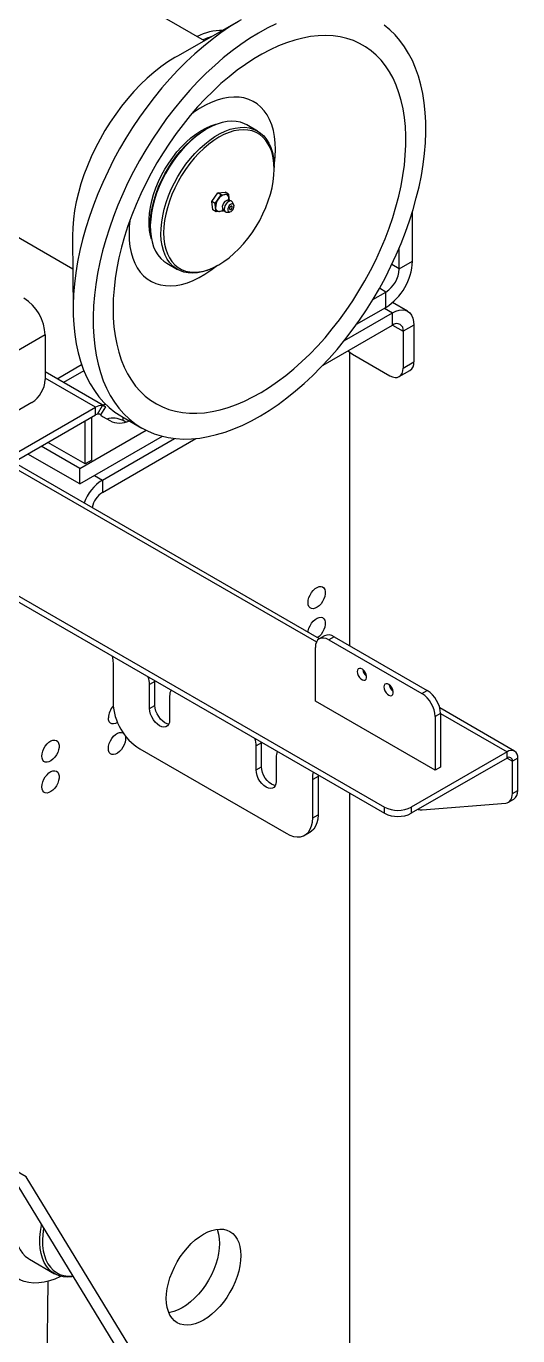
# Model space of a CAD drawing. Header units: millimetres. Extents: x 0 to 420, y 0 to 297.
# Drawn here: x 158.39 to 164.92, y 59.84 to 77.25 of the extents above; entities that cross this region are included whole.
import ezdxf

# ---------------------------------------------------------------- set-up
doc = ezdxf.new("R2010")
doc.units = ezdxf.units.MM

msp = doc.modelspace()

# ---------------------------------------------------------------- linework, layer by layer
at = {"color": 7, "linetype": 'Continuous', "lineweight": 25}
for p, q in [((160.7578, 77.05837), (159.52546, 77.76978)), ((161.24542, 77.33406), (160.39716, 76.85447)), ((161.46216, 75.85791), (161.32074, 75.93955)), ((160.78941, 75.88688), (160.77173, 75.87667)), ((161.68225, 75.35104), (161.68225, 75.37145)), ((160.85472, 74.91947), (160.93629, 75.0374)), ((160.93629, 75.0374), (161.0302, 75.04546)), ((160.98048, 75.01188), (160.93629, 75.0374)), ((161.07439, 75.01994), (161.0302, 75.04546)), ((160.89891, 74.89396), (160.85472, 74.91947)), ((160.86706, 74.8096), (160.85472, 74.91947)), ((160.89891, 74.89396), (160.9397, 74.95292)), ((160.90508, 74.83902), (160.89891, 74.89396)), ((160.9397, 74.95292), (160.98048, 75.01188)), ((160.98048, 75.01188), (161.02744, 75.01591)), ((161.02744, 75.01591), (161.07439, 75.01994)), ((161.11015, 74.92793), (161.07107, 74.9363)), ((161.07439, 75.01994), (161.08056, 74.96501)), ((161.08056, 74.96501), (161.0841, 74.93351)), ((161.14666, 74.87762), (161.1307, 74.91099)), ((157.7756, 74.73861), (159.00794, 74.0272)), ((160.91126, 74.78409), (160.86706, 74.8096)), ((160.91126, 74.78409), (160.90508, 74.83902)), ((160.95821, 74.78812), (160.91126, 74.78409)), ((161.00517, 74.79215), (160.95821, 74.78812)), ((161.00227, 74.81711), (161.02905, 74.78746)), ((161.01369, 74.80447), (161.00517, 74.79215)), ((161.054, 74.77813), (161.09088, 74.78099)), ((163.52073, 74.1258), (163.52073, 74.78981)), ((160.03823, 74.60607), (160.03823, 74.58566)), ((159.00416, 74.44146), (159.01305, 73.46706)), ((163.34395, 74.02375), (163.34395, 74.3033)), ((160.25832, 74.0992), (160.39975, 74.01756)), ((160.93107, 74.07023), (160.94875, 74.08044)), ((163.34395, 74.02375), (163.52073, 74.1258)), ((162.99295, 73.61699), (163.16718, 73.71757)), ((163.16718, 73.51343), (163.16718, 73.71757)), ((162.77708, 73.28824), (163.16718, 73.51343)), ((163.45555, 73.46178), (163.25543, 73.57731)), ((162.61489, 73.07212), (163.25557, 73.44198)), ((163.25557, 73.27867), (163.25557, 73.44198)), ((158.64169, 73.14648), (158.64169, 72.55449)), ((162.33204, 72.74553), (163.25557, 73.27867)), ((163.53841, 73.27864), (163.39699, 73.197)), ((163.39699, 73.197), (163.39699, 72.70708)), ((163.53841, 73.27864), (163.53841, 72.78872)), ((162.68988, 69.01314), (162.68988, 72.91527)), ((162.72524, 72.89074), (163.22021, 72.605)), ((163.39699, 72.70708), (163.53841, 72.78872)), ((159.43063, 72.20105), (158.64169, 72.65649)), ((159.15673, 72.67124), (158.88644, 72.5152)), ((163.3452, 72.59262), (163.48662, 72.67426)), ((158.46492, 72.2483), (155.91119, 70.77407)), ((155.33597, 69.89092), (159.31093, 72.18562)), ((155.33597, 69.78885), (159.31093, 72.08355)), ((159.31093, 72.08355), (159.31093, 72.18562)), ((159.33517, 72.09363), (159.4018, 72.20904)), ((159.38278, 72.08433), (159.44528, 72.19258)), ((159.4018, 72.20904), (159.43063, 72.20105)), ((159.17202, 71.43162), (159.17202, 72.00336)), ((159.26041, 71.48265), (159.26041, 72.05438)), ((159.41067, 72.05924), (159.49906, 72.00821)), ((159.66026, 72.06295), (159.92543, 71.90987)), ((159.71241, 71.98707), (159.67584, 72.00818)), ((159.10131, 71.37039), (159.98264, 71.87917)), ((159.10131, 71.16626), (160.19851, 71.79966)), ((159.40183, 71.21727), (160.36071, 71.77082)), ((159.40183, 71.05396), (160.64356, 71.77079)), ((159.10131, 71.16626), (158.41164, 71.5644)), ((159.10131, 71.37039), (158.58845, 71.66647)), ((159.17202, 71.43162), (158.67683, 71.71749)), ((162.2862, 69.10956), (158.22274, 71.45535)), ((159.26041, 71.48265), (159.17202, 71.43162)), ((159.10131, 71.16626), (159.10131, 71.37039)), ((159.40183, 71.21727), (159.40183, 71.05396)), ((156.64387, 70.54389), (163.1495, 66.78827)), ((156.7146, 70.58472), (163.1495, 66.86992)), ((162.35276, 69.14798), (162.28205, 69.10716)), ((162.47775, 69.13561), (162.40704, 69.09479)), ((162.47775, 69.13561), (163.71519, 68.42125)), ((162.23026, 68.27823), (162.23026, 68.9927)), ((162.40704, 69.09479), (163.64447, 68.38043)), ((159.54326, 68.76776), (159.54326, 68.25742)), ((160.1001, 68.54086), (160.02939, 68.50004)), ((160.02939, 68.18091), (160.02939, 68.50004)), ((160.09997, 68.54872), (160.1001, 68.54086)), ((160.1001, 68.22173), (160.1001, 68.54086)), ((163.64447, 68.38043), (163.71519, 68.42125)), ((160.29456, 68.34696), (160.29456, 68.02784)), ((163.82125, 67.35977), (162.23026, 68.27823)), ((160.02939, 68.18091), (160.1001, 68.22173)), ((163.89196, 68.11506), (163.82125, 68.07424)), ((163.82125, 68.07424), (163.82125, 67.35977)), ((164.87584, 67.61459), (163.88202, 68.18831)), ((163.89196, 68.11506), (163.89196, 67.40059)), ((161.51432, 67.72445), (161.4436, 67.68363)), ((161.51419, 67.73232), (161.51432, 67.72445)), ((161.51432, 67.40533), (161.51432, 67.72445)), ((159.89681, 67.64505), (161.84135, 66.52249)), ((161.4436, 67.36451), (161.4436, 67.68363)), ((164.77585, 67.60469), (163.50305, 66.86992)), ((164.77585, 67.52304), (164.77585, 67.60469)), ((161.4436, 67.36451), (161.51432, 67.40533)), ((161.70877, 67.53055), (161.70877, 67.21143)), ((164.77585, 67.52304), (163.50305, 66.78827)), ((163.89196, 67.40059), (163.82125, 67.35977)), ((164.91727, 67.52302), (164.84656, 67.4822)), ((164.84656, 67.0495), (164.84656, 67.4822)), ((164.91727, 67.09032), (164.91727, 67.52302)), ((162.26562, 67.27781), (162.19491, 67.23699)), ((162.19491, 66.72665), (162.19491, 67.23699)), ((162.26607, 67.29826), (162.26562, 67.27781)), ((162.26562, 67.27781), (162.26562, 66.76747)), ((162.68988, 59.60151), (162.68988, 67.0536)), ((164.84656, 67.0495), (164.91727, 67.09032)), ((163.1495, 66.78827), (163.1495, 66.86992)), ((163.50305, 66.86992), (163.50305, 66.78827)), ((163.64988, 66.83222), (164.75749, 66.92368)), ((164.79477, 66.93504), (164.86548, 66.97586)), ((162.19491, 66.72665), (162.26562, 66.76747)), ((162.09133, 66.49773), (162.16204, 66.53855)), ((158.39009, 61.95702), (158.10724, 62.1203)), ((158.10724, 62.1203), (159.98863, 59.02841)), ((160.27147, 58.86513), (158.39009, 61.95702)), ((158.4319, 60.86095), (158.76777, 60.66705)), ((158.67498, 60.56491), (158.64896, 58.19997))]:
    msp.add_line(p, q, dxfattribs=at)
at = {"color": 8, "linetype": 'Continuous', "lineweight": 25}
for p, q in [((163.34395, 74.02375), (163.244, 74.08145)), ((163.16718, 73.71757), (163.08077, 73.76745)), ((163.14949, 73.50322), (163.25557, 73.44198)), ((158.64169, 73.14648), (155.24411, 71.1851)), ((163.25554, 73.27866), (163.39699, 73.197)), ((158.801, 72.56453), (159.1263, 72.75232)), ((159.31093, 72.18562), (158.64169, 72.57196)), ((159.67584, 72.00818), (159.67584, 72.05396)), ((158.16416, 71.42153), (162.24497, 69.06573)), ((159.29575, 71.27851), (159.40183, 71.21727)), ((163.89196, 68.11495), (164.77585, 67.60469)), ((164.77583, 67.52303), (164.84656, 67.4822))]:
    msp.add_line(p, q, dxfattribs=at)
at = {"color": 7, "linetype": 'Continuous', "lineweight": 25, "flags": 128}
for points in [[(161.2093, 77.3133), (161.09171, 77.24098), (160.9745, 77.16166), (160.85799, 77.07555), (160.74251, 76.98291), (160.6284, 76.884), (160.51597, 76.77909), (160.40554, 76.66848), (160.29743, 76.55249), (160.19194, 76.43145), (160.08937, 76.30569), (159.99002, 76.17558), (159.89415, 76.04149), (159.80206, 75.90378), (159.71399, 75.76286), (159.6302, 75.61913), (159.55092, 75.47299), (159.47638, 75.32485), (159.40679, 75.17514), (159.34235, 75.02427), (159.28324, 74.87269), (159.22962, 74.72081), (159.18165, 74.56907), (159.13947, 74.4179), (159.1032, 74.26772), (159.07293, 74.11897), (159.04876, 73.97206), (159.03074, 73.8274), (159.01895, 73.68542), (159.01339, 73.54651), (159.0141, 73.41107), (159.02107, 73.27948), (159.03428, 73.15211), (159.0537, 73.02933), (159.07926, 72.91147), (159.1109, 72.79889), (159.14852, 72.69189), (159.19203, 72.59078), (159.24128, 72.49584), (159.29616, 72.40735), (159.3565, 72.32555), (159.42212, 72.25068), (159.49285, 72.18295), (159.56848, 72.12255), (159.64881, 72.06966), (159.66026, 72.06295)], [(161.70941, 77.28303), (161.59208, 77.22532), (161.47446, 77.16022), (161.35688, 77.0879), (161.23966, 77.00858), (161.12315, 76.92248), (161.00768, 76.82984), (160.89356, 76.73092), (160.78113, 76.62601), (160.6707, 76.51541), (160.56259, 76.39942), (160.4571, 76.27837), (160.35454, 76.15262), (160.25518, 76.02251), (160.15932, 75.88841), (160.06722, 75.75071), (159.97916, 75.60979), (159.89536, 75.46605), (159.81608, 75.31991), (159.74155, 75.17177), (159.67196, 75.02206), (159.60751, 74.8712), (159.5484, 74.71961), (159.49479, 74.56773), (159.44682, 74.41599), (159.40464, 74.26482), (159.36836, 74.11464), (159.3381, 73.96589), (159.31392, 73.81898), (159.29591, 73.67433), (159.28411, 73.53235), (159.27856, 73.39344), (159.27927, 73.258), (159.28624, 73.1264), (159.29945, 72.99903), (159.31886, 72.87625), (159.34443, 72.7584), (159.37606, 72.64581), (159.41369, 72.53881), (159.45719, 72.4377), (159.50645, 72.34276), (159.56132, 72.25427), (159.62166, 72.17248), (159.68729, 72.09761), (159.75802, 72.02988), (159.83365, 71.96948), (159.91397, 71.91658), (159.99875, 71.87134), (160.08776, 71.83388), (160.18073, 71.8043), (160.27741, 71.7827), (160.37752, 71.76912), (160.48077, 71.76362), (160.58688, 71.76621), (160.69555, 71.77687), (160.80645, 71.79558), (160.9193, 71.82229), (161.03375, 71.85692), (161.14949, 71.89936), (161.26619, 71.94952), (161.38351, 72.00722), (161.50114, 72.07233), (161.61872, 72.14465), (161.73593, 72.22397), (161.85244, 72.31007), (161.96792, 72.40271), (162.08203, 72.50163), (162.19447, 72.60654), (162.30489, 72.71714), (162.41301, 72.83313), (162.51849, 72.95418), (162.62106, 73.07993), (162.72042, 73.21004), (162.81628, 73.34414), (162.90837, 73.48184), (162.99644, 73.62276), (163.08023, 73.76649), (163.15951, 73.91264), (163.23405, 74.06078), (163.30364, 74.21049), (163.36808, 74.36135), (163.4272, 74.51294), (163.48081, 74.66481), (163.52878, 74.81655), (163.57096, 74.96773), (163.60723, 75.1179), (163.6375, 75.26666), (163.66168, 75.41357), (163.67969, 75.55822), (163.69149, 75.7002), (163.69704, 75.83911), (163.69633, 75.97455), (163.68936, 76.10614), (163.67615, 76.23351), (163.65673, 76.3563), (163.63117, 76.47415), (163.59953, 76.58674), (163.56191, 76.69374), (163.51841, 76.79485), (163.46915, 76.88979), (163.41427, 76.97828), (163.35394, 77.06007), (163.28831, 77.13494), (163.21758, 77.20267), (163.14195, 77.26307)], [(162.46485, 77.12177), (162.36817, 77.12667), (162.26866, 77.12354), (162.16666, 77.11238), (162.06248, 77.09322), (161.95646, 77.06612), (161.84894, 77.03118), (161.74027, 76.9885), (161.63078, 76.93822), (161.52084, 76.88051), (161.41079, 76.81554), (161.30098, 76.74353), (161.19178, 76.6647), (161.08352, 76.57931), (160.97656, 76.48764), (160.87124, 76.38996), (160.76789, 76.28661), (160.66685, 76.17791), (160.56843, 76.0642), (160.47297, 75.94586), (160.38075, 75.82325), (160.29208, 75.69678), (160.20724, 75.56685), (160.1265, 75.43388), (160.05012, 75.29828), (159.97835, 75.1605), (159.91141, 75.02098), (159.84952, 74.88016), (159.79288, 74.73849), (159.74167, 74.59644), (159.69606, 74.45445), (159.65618, 74.31297), (159.62217, 74.17247), (159.59413, 74.03339), (159.57217, 73.89617), (159.55633, 73.76127), (159.54669, 73.6291), (159.54326, 73.50009), (159.54607, 73.37466), (159.55509, 73.25321), (159.5703, 73.13612), (159.59166, 73.02378), (159.61909, 72.91653), (159.6525, 72.81473), (159.6918, 72.7187), (159.73684, 72.62875), (159.7875, 72.54517), (159.8436, 72.46822), (159.90497, 72.39815), (159.97141, 72.33519), (160.04271, 72.27953), (160.11864, 72.23136), (160.19895, 72.19083), (160.28339, 72.15807), (160.37169, 72.13318), (160.46356, 72.11625), (160.55872, 72.10732), (160.65685, 72.10644), (160.75764, 72.11359), (160.86078, 72.12876), (160.96592, 72.15189), (161.07273, 72.18292), (161.18087, 72.22175), (161.29, 72.26825), (161.39975, 72.32226), (161.5098, 72.38363), (161.61977, 72.45215), (161.72931, 72.5276), (161.83809, 72.60974), (161.94574, 72.69831), (162.05192, 72.79302), (162.1563, 72.89357), (162.25854, 72.99964), (162.35831, 73.11089), (162.45529, 73.22696), (162.54917, 73.34749), (162.63965, 73.47207), (162.72644, 73.60032), (162.80926, 73.73183), (162.88785, 73.86617), (162.96195, 74.00291), (163.03134, 74.14162), (163.09577, 74.28185), (163.15506, 74.42314), (163.20901, 74.56506), (163.25744, 74.70714), (163.30021, 74.84893), (163.33716, 74.98998), (163.3682, 75.12983), (163.39321, 75.26803), (163.41212, 75.40414), (163.42486, 75.53773), (163.4314, 75.66837), (163.43171, 75.79564), (163.4258, 75.91913), (163.41368, 76.03845), (163.39538, 76.15321), (163.37098, 76.26305), (163.34055, 76.36762), (163.30418, 76.46657), (163.26199, 76.5596), (163.21412, 76.6464), (163.16072, 76.7267), (163.10196, 76.80024), (163.03803, 76.86678), (162.96913, 76.92611), (162.89549, 76.97805), (162.81734, 77.02242), (162.73493, 77.05908), (162.64852, 77.08791), (162.5584, 77.10883), (162.46485, 77.12177)], [(160.39716, 76.85447), (160.36357, 76.83501), (160.27054, 76.77616), (160.17802, 76.71036), (160.08643, 76.63792), (159.9962, 76.55917), (159.90773, 76.47446), (159.82143, 76.38419), (159.7377, 76.28876), (159.6569, 76.1886), (159.57942, 76.08418), (159.50561, 75.97598), (159.4358, 75.86448), (159.37031, 75.7502), (159.30944, 75.63365), (159.25347, 75.51537), (159.20265, 75.3959), (159.15722, 75.27578), (159.11738, 75.15557), (159.08332, 75.0358), (159.05518, 74.91703), (159.03311, 74.79979), (159.01719, 74.68463), (159.0075, 74.57207), (159.00409, 74.46262), (159.00416, 74.44146)], [(161.21618, 76.30784), (161.14696, 76.31012), (161.07501, 76.30426), (161.00081, 76.29031), (160.92484, 76.26834), (160.84759, 76.2385), (160.76957, 76.20099), (160.69127, 76.15604), (160.61321, 76.10396), (160.58366, 76.08233)], [(161.68205, 75.39169), (161.68689, 75.4256), (161.69655, 75.5209), (161.69993, 75.61318), (161.697, 75.70185), (161.68778, 75.78631), (161.67234, 75.86604), (161.65076, 75.9405), (161.62321, 76.00923), (161.58984, 76.07176), (161.55089, 76.1277), (161.50659, 76.17669), (161.45724, 76.2184), (161.40316, 76.25257), (161.3447, 76.27897), (161.28224, 76.29743), (161.21618, 76.30784)], [(160.05395, 74.41819), (160.0402, 74.4671), (160.02772, 74.53508), (160.02139, 74.60762), (160.02127, 74.6841), (160.02736, 74.76384), (160.0396, 74.84613), (160.05789, 74.93027), (160.08206, 75.0155), (160.11191, 75.10108), (160.14717, 75.18625), (160.18753, 75.27027), (160.23264, 75.3524), (160.2821, 75.43192), (160.33547, 75.50812), (160.39229, 75.58035), (160.45206, 75.64796), (160.51425, 75.71036), (160.57831, 75.767), (160.64369, 75.81738), (160.7098, 75.86107), (160.77607, 75.89767), (160.84192, 75.92687), (160.90676, 75.9484), (160.94229, 75.95701)], [(160.93095, 74.07016), (160.86263, 74.03431), (160.79488, 74.00596), (160.72825, 73.98532), (160.66331, 73.97257), (160.60058, 73.96782), (160.54059, 73.97111), (160.48383, 73.98241), (160.43078, 74.00162), (160.38187, 74.02859), (160.33752, 74.0631), (160.29808, 74.10485), (160.26388, 74.1535), (160.23522, 74.20866), (160.21231, 74.26985), (160.19537, 74.33658), (160.18451, 74.40829), (160.17985, 74.48438), (160.1814, 74.56423), (160.18917, 74.64718), (160.20308, 74.73254), (160.22303, 74.81959), (160.24884, 74.90763), (160.28031, 74.99591), (160.31716, 75.08371), (160.3591, 75.17031), (160.40578, 75.25497), (160.45682, 75.33701), (160.51178, 75.41574), (160.57021, 75.4905), (160.63163, 75.56069), (160.69554, 75.62572), (160.76139, 75.68504), (160.82865, 75.73817), (160.89676, 75.78467), (160.96515, 75.82415), (161.03325, 75.85629), (161.10051, 75.88081), (161.16637, 75.89752), (161.23027, 75.90628), (161.29169, 75.90701), (161.35013, 75.89971), (161.40509, 75.88444), (161.45612, 75.86132), (161.5028, 75.83055), (161.54474, 75.79238), (161.5816, 75.74713), (161.61306, 75.69518), (161.63887, 75.63694), (161.65882, 75.57292), (161.67273, 75.50363), (161.6805, 75.42965), (161.68225, 75.37145)], [(161.32074, 75.93955), (161.2897, 75.95549), (161.23665, 75.9747), (161.17989, 75.986), (161.1199, 75.98929), (161.05718, 75.98454), (160.99223, 75.97179), (160.9256, 75.95116), (160.85785, 75.9228), (160.78953, 75.88695)], [(160.03823, 74.60607), (160.04136, 74.68604), (160.05072, 74.76895), (160.06624, 74.85407), (160.08777, 74.9407), (160.11514, 75.02808), (160.14811, 75.11548), (160.18641, 75.20214), (160.2297, 75.28733), (160.27761, 75.37032), (160.32975, 75.45041), (160.38565, 75.5269), (160.44485, 75.59915), (160.50684, 75.66654), (160.57109, 75.7285), (160.63705, 75.7845), (160.70416, 75.83405), (160.77185, 75.87674)], [(160.78953, 75.88695), (160.72121, 75.84392), (160.65346, 75.79405), (160.58683, 75.73776), (160.52189, 75.67552), (160.45916, 75.60785), (160.39917, 75.5353), (160.34241, 75.45847), (160.28936, 75.378), (160.24045, 75.29457), (160.1961, 75.20885), (160.15666, 75.12156), (160.12246, 75.03343), (160.09379, 74.94517), (160.07089, 74.85754), (160.05394, 74.77124), (160.04309, 74.687), (160.03842, 74.60552), (160.03998, 74.52746), (160.04775, 74.45349), (160.06166, 74.3842), (160.08161, 74.32017), (160.10742, 74.26194), (160.13889, 74.20998), (160.17574, 74.16473), (160.21768, 74.12656), (160.25832, 74.0992)], [(160.94863, 74.08037), (161.01632, 74.12306), (161.08343, 74.17261), (161.1494, 74.22861), (161.21365, 74.29057), (161.27563, 74.35796), (161.33483, 74.43021), (161.39074, 74.5067), (161.44287, 74.58679), (161.49078, 74.66978), (161.53407, 74.75497), (161.57237, 74.84163), (161.60534, 74.92903), (161.63271, 75.01641), (161.65425, 75.10304), (161.66976, 75.18816), (161.67912, 75.27107), (161.68225, 75.35104), (161.67912, 75.4274), (161.66976, 75.4995), (161.65425, 75.56671), (161.63271, 75.62847), (161.60534, 75.68425), (161.57237, 75.73358), (161.53407, 75.77603), (161.49078, 75.81124), (161.44287, 75.83891), (161.39074, 75.8588), (161.33483, 75.87075), (161.27563, 75.87465), (161.21365, 75.87047), (161.1494, 75.85825), (161.08343, 75.83809), (161.01632, 75.81015), (160.94863, 75.77469), (160.88094, 75.732), (160.81383, 75.68245), (160.74786, 75.62645), (160.68361, 75.56449), (160.62163, 75.4971), (160.56243, 75.42485), (160.50652, 75.34836), (160.45439, 75.26827), (160.40648, 75.18528), (160.36319, 75.10009), (160.32489, 75.01343), (160.29192, 74.92603), (160.26455, 74.83865), (160.24301, 74.75202), (160.2275, 74.66689), (160.21814, 74.58399), (160.21501, 74.50402), (160.21814, 74.42766), (160.2275, 74.35556), (160.24301, 74.28835), (160.26455, 74.22659), (160.29192, 74.17081), (160.32489, 74.12148), (160.36319, 74.07903), (160.40648, 74.04382), (160.45439, 74.01615), (160.50652, 73.99626), (160.56243, 73.98431), (160.62163, 73.98041), (160.68361, 73.98459), (160.74786, 73.99681), (160.81383, 74.01697), (160.88094, 74.04491), (160.94863, 74.08037)], [(161.1307, 74.91099), (161.12736, 74.91663), (161.11499, 74.92645), (161.09852, 74.92834), (161.07974, 74.92211), (161.06068, 74.90843), (161.0434, 74.88877), (161.02978, 74.86527), (161.0213, 74.84048), (161.01887, 74.81708), (161.02276, 74.79761), (161.03255, 74.78417), (161.04717, 74.77823), (161.054, 74.77813)], [(161.11286, 74.79001), (161.12859, 74.80506), (161.14114, 74.82477), (161.1486, 74.84614), (161.14984, 74.86592), (161.14467, 74.8811), (161.13388, 74.88936), (161.11911, 74.88945), (161.1026, 74.88135), (161.08687, 74.86631), (161.07432, 74.8466), (161.06686, 74.82523), (161.06561, 74.80545), (161.07078, 74.79027), (161.08158, 74.78201), (161.09635, 74.78192), (161.11286, 74.79001)], [(161.10987, 74.81665), (161.11642, 74.82292), (161.12165, 74.83114), (161.12476, 74.84004), (161.12528, 74.84828), (161.12312, 74.85461), (161.11863, 74.85805), (161.11247, 74.85809), (161.10559, 74.85471), (161.09904, 74.84844), (161.09381, 74.84023), (161.0907, 74.83133), (161.09018, 74.82309), (161.09233, 74.81676), (161.09683, 74.81332), (161.10299, 74.81328), (161.10987, 74.81665)], [(159.76609, 74.66609), (159.75877, 74.58928), (159.75539, 74.497), (159.75832, 74.40834), (159.76754, 74.32387), (159.78298, 74.24415), (159.80455, 74.16968), (159.83211, 74.10096), (159.86548, 74.03843), (159.90443, 73.98248), (159.94873, 73.9335), (159.99808, 73.89179), (160.05215, 73.85762), (160.11061, 73.83122), (160.17308, 73.81275), (160.23913, 73.80235), (160.30836, 73.80007), (160.38031, 73.80592), (160.45451, 73.81988), (160.53048, 73.84185), (160.60772, 73.87169), (160.68575, 73.9092), (160.76405, 73.95414), (160.84211, 74.00623), (160.91344, 74.06029)], [(163.25557, 73.44198), (163.29981, 73.4635), (163.34297, 73.47645), (163.38397, 73.48051), (163.42182, 73.47558), (163.45557, 73.46177), (163.48439, 73.43944), (163.50758, 73.40913), (163.52457, 73.37158), (163.53493, 73.32773), (163.53841, 73.27864)], [(162.66499, 72.93774), (162.69075, 72.91457), (162.72524, 72.89074)], [(163.22021, 72.605), (163.2547, 72.58901), (163.28786, 72.58148), (163.31842, 72.5827), (163.34521, 72.59262), (163.36719, 72.61087), (163.38353, 72.63673), (163.39359, 72.66922), (163.39699, 72.70708)], [(159.37008, 72.09166), (159.37494, 72.08885), (159.3806, 72.08559), (159.38276, 72.08434), (159.38137, 72.08515), (159.37647, 72.08798), (159.36813, 72.0928)], [(159.3737, 72.08957), (159.38449, 72.07819), (159.41067, 72.05924)], [(159.44461, 72.22783), (159.4435, 72.22743), (159.41089, 72.21244)], [(159.43063, 72.20105), (159.43897, 72.19623), (159.44387, 72.1934), (159.44528, 72.19258)], [(162.13303, 69.58887), (162.13613, 69.62126), (162.14526, 69.65548), (162.15992, 69.68968), (162.17932, 69.72203), (162.20243, 69.75077), (162.22799, 69.77436), (162.25462, 69.79153), (162.28089, 69.80134), (162.30539, 69.80328), (162.32679, 69.79724), (162.34394, 69.78354), (162.35591, 69.76292), (162.36207, 69.7365), (162.36207, 69.70569), (162.35591, 69.67216), (162.34394, 69.63771), (162.32679, 69.60421), (162.30539, 69.57346), (162.28089, 69.54712), (162.25462, 69.5266), (162.22799, 69.51302), (162.20243, 69.5071), (162.17932, 69.50916), (162.15992, 69.5191), (162.14526, 69.53638), (162.13613, 69.56006), (162.13303, 69.58887)], [(162.13391, 69.19747), (162.13613, 69.21299), (162.14526, 69.24721), (162.15992, 69.28141), (162.17932, 69.31376), (162.20243, 69.3425), (162.22799, 69.36609), (162.25462, 69.38326), (162.28089, 69.39307), (162.30539, 69.39501), (162.32679, 69.38897), (162.34394, 69.37527), (162.35591, 69.35465), (162.36207, 69.32822), (162.36207, 69.29742), (162.35591, 69.26389), (162.34394, 69.22944), (162.32679, 69.19594), (162.30539, 69.16519), (162.28089, 69.13885), (162.26213, 69.12346)], [(162.40704, 69.09479), (162.37255, 69.11077), (162.33939, 69.1183), (162.30883, 69.11708), (162.28204, 69.10716), (162.26005, 69.08891), (162.24372, 69.06305), (162.23366, 69.03056), (162.23026, 68.9927)], [(159.53196, 68.87663), (159.53966, 68.82794), (159.54326, 68.76776)], [(162.78711, 68.67124), (162.79046, 68.64611), (162.80015, 68.61983), (162.81514, 68.59524), (162.83379, 68.57503), (162.85409, 68.56137), (162.87383, 68.55575), (162.89088, 68.55877), (162.90339, 68.5701), (162.91001, 68.58853), (162.91001, 68.61205), (162.90339, 68.63811), (162.89088, 68.6639), (162.87383, 68.6866), (162.85409, 68.70378), (162.83379, 68.71355), (162.81514, 68.71487), (162.80015, 68.70759), (162.79046, 68.6925), (162.78711, 68.67124)], [(163.14066, 68.46714), (163.14401, 68.442), (163.15371, 68.41572), (163.16869, 68.39114), (163.18734, 68.37093), (163.20764, 68.35727), (163.22739, 68.35164), (163.24444, 68.35466), (163.25695, 68.366), (163.26356, 68.38443), (163.26356, 68.40795), (163.25695, 68.43401), (163.24444, 68.45979), (163.22739, 68.4825), (163.20764, 68.49967), (163.18734, 68.50945), (163.16869, 68.51077), (163.15371, 68.50349), (163.14401, 68.4884), (163.14066, 68.46714)], [(160.29456, 68.02784), (160.29123, 67.99569), (160.28143, 67.96899), (160.26563, 67.94908), (160.24464, 67.93696), (160.2195, 67.93323), (160.19148, 67.93808), (160.16197, 67.95127), (160.13247, 67.97214), (160.10445, 67.99965), (160.07931, 68.0324), (160.05832, 68.06876), (160.04252, 68.10691), (160.03272, 68.14493), (160.02939, 68.18091)], [(160.28415, 67.97439), (160.26219, 67.9789), (160.23268, 67.9921), (160.20318, 68.01297), (160.17516, 68.04047), (160.15002, 68.07322), (160.12903, 68.10958), (160.11323, 68.14773), (160.10343, 68.18575), (160.1001, 68.22173)], [(159.60299, 67.99585), (159.60297, 67.99583), (159.57634, 67.98225), (159.55078, 67.97633), (159.52767, 67.9784), (159.50827, 67.98834), (159.49361, 68.00561), (159.48448, 68.0293), (159.48138, 68.05811)], [(158.5975, 67.54785), (158.6006, 67.58024), (158.60972, 67.61446), (158.62438, 67.64866), (158.64379, 67.68101), (158.66689, 67.70975), (158.69245, 67.73334), (158.71909, 67.75051), (158.74536, 67.76032), (158.76986, 67.76226), (158.79126, 67.75622), (158.80841, 67.74252), (158.82038, 67.7219), (158.82653, 67.69548), (158.82653, 67.66467), (158.82038, 67.63114), (158.80841, 67.59669), (158.79126, 67.56319), (158.76986, 67.53244), (158.74536, 67.5061), (158.71909, 67.48558), (158.69245, 67.472), (158.66689, 67.46608), (158.64379, 67.46814), (158.62438, 67.47808), (158.60972, 67.49536), (158.6006, 67.51904), (158.5975, 67.54785)], [(159.48138, 67.64984), (159.48448, 67.68223), (159.49361, 67.71644), (159.50827, 67.75065), (159.52767, 67.78299), (159.55078, 67.81173), (159.57634, 67.83532), (159.60297, 67.85249), (159.62924, 67.86231), (159.65374, 67.86425), (159.67514, 67.85821), (159.68073, 67.8549)], [(159.70553, 67.82038), (159.71042, 67.79746), (159.71042, 67.76665), (159.70426, 67.73312), (159.69229, 67.69868), (159.67514, 67.66518), (159.65374, 67.63443), (159.62924, 67.60808), (159.60297, 67.58756), (159.57634, 67.57398), (159.55078, 67.56806), (159.52767, 67.57013), (159.50827, 67.58007), (159.49361, 67.59734), (159.48448, 67.62103), (159.48138, 67.64984), (159.48138, 67.64984)], [(161.69836, 67.15798), (161.6764, 67.16249), (161.6469, 67.17569), (161.6174, 67.19656), (161.58937, 67.22406), (161.56423, 67.25681), (161.54324, 67.29317), (161.52745, 67.33132), (161.51764, 67.36934), (161.51432, 67.40533)], [(158.5975, 67.13958), (158.6006, 67.17197), (158.60972, 67.20619), (158.62438, 67.24039), (158.64379, 67.27274), (158.66689, 67.30148), (158.69245, 67.32507), (158.71909, 67.34224), (158.74536, 67.35205), (158.76986, 67.35399), (158.79126, 67.34795), (158.80841, 67.33425), (158.82038, 67.31363), (158.82653, 67.2872), (158.82653, 67.2564), (158.82038, 67.22287), (158.80841, 67.18842), (158.79126, 67.15492), (158.76986, 67.12417), (158.74536, 67.09783), (158.71909, 67.07731), (158.69245, 67.06373), (158.66689, 67.05781), (158.64379, 67.05987), (158.62438, 67.06981), (158.60972, 67.08709), (158.6006, 67.11077), (158.5975, 67.13958)], [(161.70877, 67.21143), (161.70545, 67.17928), (161.69564, 67.15258), (161.67984, 67.13267), (161.65885, 67.12055), (161.63371, 67.11682), (161.60569, 67.12167), (161.57619, 67.13487), (161.54668, 67.15574), (161.51866, 67.18324), (161.49352, 67.21599), (161.47253, 67.25235), (161.45673, 67.2905), (161.44693, 67.32852), (161.4436, 67.36451)], [(162.19491, 67.23699), (162.1985, 67.29302), (162.2062, 67.33283)], [(164.75749, 66.92368), (164.77685, 66.92731), (164.79436, 66.93481), (164.80973, 66.94604), (164.82268, 66.96083), (164.83299, 66.9789), (164.84048, 66.99996), (164.84503, 67.02363), (164.84656, 67.0495)], [(161.84135, 66.52249), (161.89167, 66.49759), (161.94096, 66.48152), (161.98822, 66.47459), (162.0325, 66.47695), (162.07288, 66.48855), (162.10855, 66.50915), (162.13878, 66.53833), (162.16296, 66.5755), (162.18058, 66.6199), (162.19131, 66.67063), (162.19491, 66.72665)], [(162.26562, 66.76747), (162.26202, 66.71145), (162.25129, 66.66072), (162.23367, 66.61632), (162.20949, 66.57915), (162.17926, 66.54997), (162.16204, 66.53855)], [(158.8519, 60.63327), (158.84568, 60.63015), (158.77145, 60.5969), (158.69818, 60.5714), (158.6264, 60.55386), (158.55662, 60.54438), (158.48935, 60.54304), (158.42506, 60.54985), (158.36421, 60.56476), (158.30723, 60.58766), (158.25454, 60.61838), (158.20651, 60.65672), (158.16348, 60.70239), (158.12576, 60.75507), (158.09362, 60.81439), (158.06728, 60.87991), (158.04695, 60.95117), (158.03276, 61.02767), (158.02481, 61.10885), (158.02316, 61.19414), (158.02782, 61.28293)], [(159.01496, 60.62855), (158.99626, 60.6259), (158.93709, 60.62259), (158.88079, 60.62737), (158.82786, 60.6402), (158.77881, 60.66097), (158.73408, 60.68948), (158.69411, 60.72546), (158.65926, 60.76857), (158.62986, 60.81842), (158.60617, 60.87454), (158.58844, 60.9364), (158.57681, 61.00343), (158.5714, 61.075), (158.57225, 61.15044), (158.57937, 61.22906), (158.59268, 61.3101), (158.59458, 61.31941)], [(158.24598, 61.16321), (158.26068, 61.09868), (158.28141, 61.03963), (158.30798, 60.98658), (158.34015, 60.94004), (158.3776, 60.90045), (158.42, 60.86817), (158.4319, 60.86095)], [(158.62187, 61.27457), (158.62106, 61.26986), (158.61061, 61.19069), (158.60642, 61.11431), (158.60853, 61.04145), (158.61692, 60.9728), (158.6315, 60.90904), (158.65215, 60.85077), (158.67864, 60.79855), (158.71075, 60.7529), (158.74814, 60.71424), (158.79047, 60.68296), (158.83732, 60.65935), (158.88825, 60.64363), (158.94277, 60.63597), (159.00034, 60.63643), (159.00967, 60.63725)], [(160.25036, 60.33662), (160.25347, 60.40242), (160.26277, 60.47097), (160.27814, 60.54144), (160.29938, 60.61292), (160.32623, 60.68452), (160.35835, 60.75534), (160.39534, 60.82448), (160.43673, 60.89109), (160.48199, 60.95431), (160.53058, 61.01336), (160.58186, 61.06749), (160.63519, 61.11603), (160.68992, 61.15836), (160.74534, 61.19394), (160.80076, 61.22234), (160.85548, 61.2432), (160.90882, 61.25624), (160.9601, 61.26132), (161.00868, 61.25836), (161.05395, 61.2474), (161.09534, 61.22858), (161.13232, 61.20214), (161.16444, 61.16841), (161.19129, 61.12781), (161.21254, 61.08085), (161.2279, 61.02813), (161.2372, 60.97031), (161.24031, 60.90811), (161.2372, 60.84231), (161.2279, 60.77376), (161.21254, 60.70329), (161.19129, 60.63181), (161.16444, 60.56021), (161.13232, 60.48939), (161.09534, 60.42025), (161.05395, 60.35364), (161.00868, 60.29042), (160.9601, 60.23137), (160.90882, 60.17724), (160.85548, 60.1287), (160.80076, 60.08637), (160.74534, 60.05079), (160.68992, 60.02239), (160.63519, 60.00153), (160.58186, 59.98849), (160.53058, 59.98341), (160.48199, 59.98637), (160.43673, 59.99733), (160.39534, 60.01615), (160.35835, 60.04259), (160.32623, 60.07632), (160.29938, 60.11692), (160.27814, 60.16388), (160.26277, 60.2166), (160.25347, 60.27442), (160.25036, 60.33662)], [(160.92405, 61.25856), (160.92969, 61.24413), (160.94506, 61.19141), (160.95436, 61.13359), (160.95747, 61.07139), (160.95436, 61.0056), (160.94506, 60.93704), (160.92969, 60.86657), (160.90845, 60.79509), (160.8816, 60.72349), (160.84948, 60.65268), (160.81249, 60.58353), (160.77111, 60.51693), (160.72584, 60.4537), (160.67726, 60.39465), (160.62597, 60.34052), (160.57264, 60.29198), (160.51791, 60.24965), (160.46249, 60.21407), (160.40707, 60.18567), (160.35235, 60.16481), (160.29901, 60.15177), (160.28378, 60.14945)]]:
    msp.add_lwpolyline(points, dxfattribs=at)
at = {"color": 8, "linetype": 'Continuous', "lineweight": 25, "flags": 128}
msp.add_lwpolyline([(161.07089, 74.93634), (161.06387, 74.93687), (161.04623, 74.93186), (161.02818, 74.91889), (161.01213, 74.89973), (161.00027, 74.87696), (160.99419, 74.85365), (160.99472, 74.83296), (161.00177, 74.81767), (161.00212, 74.81727)], dxfattribs=at)
at = {"color": 7, "linetype": 'Continuous', "lineweight": 25}
for centre, radius, start, end in [((160.99343, 76.46991), 0.72582, 89.425832, 117.330304), ((161.14194, 76.23668), 0.92422, 107.578775, 115.797037), ((161.0826, 74.84728), 0.17771, 143.527628, 182.664575), ((161.05509, 74.8848), 0.13399, 101.90827, 149.445656), ((161.03069, 74.96613), 0.04989, 358.712149, 93.735843), ((160.95496, 74.8379), 0.04989, 178.712149, 273.735843), ((162.75609, 74.15902), 0.76536, 302.487346, 357.512654), ((162.96015, 74.04122), 0.3842, 302.605478, 357.394522), ((158.03199, 73.12107), 0.61023, 2.386856, 57.613144), ((163.31077, 73.21099), 0.08734, 350.785963, 129.203285), ((163.41949, 72.77358), 0.11988, 304.056351, 7.25583), ((158.25789, 72.57196), 0.3842, 302.605478, 357.394522), ((159.39229, 72.05799), 0.15135, 86.396062, 122.514262), ((159.35893, 72.00232), 0.09434, 104.587115, 120.577708), ((159.5424, 71.74877), 0.29171, 62.779409, 105.899798), ((159.63187, 72.26327), 0.28756, 242.493772, 296.364586), ((159.72648, 70.70562), 0.60596, 122.395551, 159.742129), ((159.56912, 70.79302), 0.30996, 122.663142, 168.732137), ((162.40452, 69.03339), 0.12574, 54.382423, 114.307119), ((159.71381, 68.49498), 0.31562, 0.917854, 19.393262), ((162.9957, 68.72022), 0.13856, 188.842094, 231.118136), ((160.45626, 68.35202), 0.16179, 152.757286, 181.791009), ((163.34925, 68.51612), 0.13856, 188.842094, 231.118136), ((163.50816, 68.0976), 0.3842, 2.605478, 57.394522), ((160.30789, 68.29063), 0.76535, 182.487128, 237.512872), ((163.43745, 68.05678), 0.3842, 2.605478, 57.394522), ((159.73374, 68.04559), 0.25267, 138.269345, 177.161178), ((161.12803, 67.67858), 0.31562, 0.917854, 19.393262), ((161.87048, 67.53561), 0.16179, 152.757286, 181.791009), ((164.83105, 67.53701), 0.08734, 350.785963, 129.203285), ((164.80345, 67.4892), 0.04367, 350.785963, 129.203285), ((164.79159, 67.07824), 0.12626, 305.819788, 5.492392), ((163.32628, 67.2111), 0.38426, 242.609672, 297.390328), ((163.32628, 67.12945), 0.38426, 242.609672, 297.390328), ((163.64209, 66.96596), 0.13397, 249.035602, 273.334959)]:
    msp.add_arc(centre, radius, start, end, dxfattribs=at)
at = {"color": 8, "linetype": 'Continuous', "lineweight": 25}
for centre, radius, start, end in [((160.95601, 74.9526), 0.12517, 351.646811, 5.688458), ((160.9436, 74.88819), 0.10113, 278.305466, 309.760405)]:
    msp.add_arc(centre, radius, start, end, dxfattribs=at)
at = {"color": 7, "linetype": 'Continuous', "lineweight": 25}
for points, knots in [([(161.07079, 74.93638), (161.07072, 74.93639), (161.07001, 74.9365), (161.06427, 74.93859), (161.06248, 74.94289), (161.06284, 74.9417), (161.06285, 74.94168)], [0, 0, 0, 0, 0.05669278, 0.55171612, 0.99375161, 1, 1, 1, 1]), ([(160.99412, 74.82163), (160.99392, 74.8216), (160.99281, 74.82142), (160.9986, 74.8208), (161.00076, 74.81839), (161.00183, 74.8172)], [0, 0, 0, 0, 0.10239232, 0.55709482, 1, 1, 1, 1]), ([(159.36813, 72.0928), (159.36314, 72.09456), (159.35486, 72.09748), (159.34077, 72.09472), (159.33517, 72.09363)], [0, 0, 0, 0, 0.60221358, 1, 1, 1, 1])]:
    msp.add_open_spline(points, degree=3, knots=knots, dxfattribs=at)

doc.saveas('drawing.dxf')
